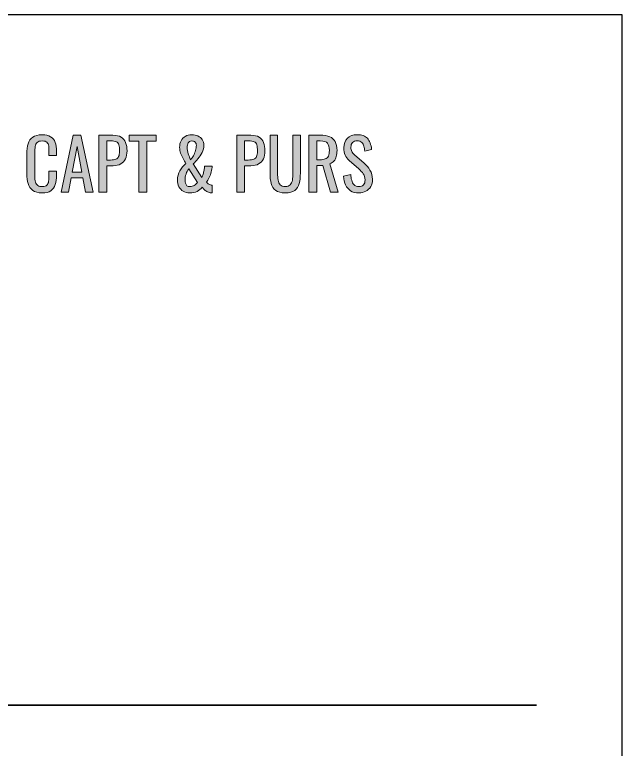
# Model space of a CAD drawing. Header units: inches. Extents: x 145 to 467, y 0 to 792.
# Drawn here: x 380.6 to 466.9, y 687.7 to 792.1 of the extents above; entities that cross this region are included whole.
import ezdxf

# ---------------------------------------------------------------- set-up
doc = ezdxf.new("R2010")
doc.units = ezdxf.units.IN
doc.header["$MEASUREMENT"] = 0
doc.layers.add('EVAC_Holes v5_0', color=7, linetype='Continuous')

# ---------------------------------------------------------------- blocks, each defined once
blk = doc.blocks.new('block 2')
at = {"layer": 'EVAC_Holes v5_0', "color": 7, "lineweight": 25}
blk.add_lwpolyline([(466.86, -0.08), (466.86, 792.08)], dxfattribs=at)
blk = doc.blocks.new('block 29')
at = {"layer": 'EVAC_Holes v5_0', "color": 7, "lineweight": 25}
blk.add_lwpolyline([(466.86, 792.08), (145.14, 792.08)], dxfattribs=at)
blk = doc.blocks.new('block 164')
at = {"layer": 'EVAC_Holes v5_0'}
h = blk.add_hatch(color=7, dxfattribs=at)
h.dxf.hatch_style = 2
edge = h.paths.add_edge_path()
edge.add_spline(control_points=[(384.52, 766.77), (383.95, 766.77), (383.5, 766.89), (383.19, 767.13), (382.87, 767.37), (382.65, 767.69), (382.53, 768.1), (382.4, 768.5), (382.34, 768.96), (382.34, 769.46), (382.34, 769.46), (382.34, 772.32), (382.34, 772.32), (382.34, 772.86), (382.4, 773.34), (382.53, 773.75), (382.65, 774.15), (382.87, 774.47), (383.19, 774.69), (383.5, 774.91), (383.95, 775.03), (384.52, 775.03), (385.03, 775.03), (385.43, 774.93), (385.73, 774.75), (386.02, 774.56), (386.24, 774.29), (386.37, 773.95), (386.5, 773.6), (386.56, 773.18), (386.56, 772.7), (386.56, 772.7), (386.56, 772.06), (386.56, 772.06), (386.56, 772.06), (385.49, 772.06), (385.49, 772.06), (385.49, 772.06), (385.49, 772.63), (385.49, 772.63), (385.49, 772.93), (385.48, 773.19), (385.45, 773.42), (385.42, 773.65), (385.33, 773.83), (385.2, 773.96), (385.07, 774.08), (384.84, 774.15), (384.53, 774.15), (384.21, 774.15), (383.98, 774.08), (383.83, 773.94), (383.68, 773.8), (383.59, 773.61), (383.55, 773.36), (383.5, 773.11), (383.48, 772.82), (383.48, 772.49), (383.48, 772.49), (383.48, 769.28), (383.48, 769.28), (383.48, 768.87), (383.51, 768.55), (383.58, 768.31), (383.65, 768.07), (383.76, 767.91), (383.91, 767.81), (384.06, 767.71), (384.27, 767.66), (384.53, 767.66), (384.84, 767.66), (385.06, 767.72), (385.19, 767.86), (385.32, 768), (385.41, 768.19), (385.44, 768.43), (385.47, 768.67), (385.49, 768.95), (385.49, 769.27), (385.49, 769.27), (385.49, 769.87), (385.49, 769.87), (385.49, 769.87), (386.56, 769.87), (386.56, 769.87), (386.56, 769.87), (386.56, 769.27), (386.56, 769.27), (386.56, 768.77), (386.5, 768.34), (386.38, 767.96), (386.26, 767.58), (386.05, 767.29), (385.76, 767.08), (385.47, 766.87), (385.05, 766.77), (384.52, 766.77)], knot_values=[0, 0, 0, 0, 1, 1, 1, 2, 2, 2, 3, 3, 3, 4, 4, 4, 5, 5, 5, 6, 6, 6, 7, 7, 7, 8, 8, 8, 9, 9, 9, 10, 10, 10, 11, 11, 11, 12, 12, 12, 13, 13, 13, 14, 14, 14, 15, 15, 15, 16, 16, 16, 17, 17, 17, 18, 18, 18, 19, 19, 19, 20, 20, 20, 21, 21, 21, 22, 22, 22, 23, 23, 23, 24, 24, 24, 25, 25, 25, 26, 26, 26, 27, 27, 27, 28, 28, 28, 29, 29, 29, 30, 30, 30, 31, 31, 31, 32, 32, 32, 32], degree=3, periodic=0)
h = blk.add_hatch(color=7, dxfattribs=at)
h.dxf.hatch_style = 2
h.paths.add_polyline_path([(387.2, 766.86), (388.92, 774.96), (390.01, 774.96), (391.74, 766.86), (390.67, 766.86), (390.3, 768.9), (388.65, 768.9), (388.26, 766.86)])
h.paths.add_polyline_path([(388.8, 769.71), (390.15, 769.71), (389.47, 773.36)])
h = blk.add_hatch(color=7, dxfattribs=at)
h.dxf.hatch_style = 2
edge = h.paths.add_edge_path()
edge.add_spline(control_points=[(392.56, 766.86), (392.56, 766.86), (392.56, 774.96), (392.56, 774.96), (392.56, 774.96), (394.57, 774.96), (394.57, 774.96), (395.06, 774.96), (395.45, 774.87), (395.74, 774.69), (396.03, 774.51), (396.24, 774.26), (396.37, 773.93), (396.5, 773.59), (396.57, 773.19), (396.57, 772.72), (396.57, 772.29), (396.5, 771.92), (396.35, 771.61), (396.2, 771.29), (395.97, 771.05), (395.68, 770.88), (395.39, 770.71), (395.02, 770.63), (394.58, 770.63), (394.58, 770.63), (393.69, 770.63), (393.69, 770.63), (393.69, 770.63), (393.69, 766.86), (393.69, 766.86), (393.69, 766.86), (392.56, 766.86), (392.56, 766.86)], knot_values=[0, 0, 0, 0, 1, 1, 1, 2, 2, 2, 3, 3, 3, 4, 4, 4, 5, 5, 5, 6, 6, 6, 7, 7, 7, 8, 8, 8, 9, 9, 9, 10, 10, 10, 11, 11, 11, 11], degree=3, periodic=0)
edge = h.paths.add_edge_path()
edge.add_spline(control_points=[(393.69, 771.44), (393.69, 771.44), (394.21, 771.44), (394.21, 771.44), (394.54, 771.44), (394.79, 771.47), (394.98, 771.55), (395.17, 771.62), (395.3, 771.75), (395.38, 771.93), (395.46, 772.11), (395.5, 772.37), (395.5, 772.71), (395.5, 773.09), (395.47, 773.39), (395.42, 773.6), (395.36, 773.8), (395.24, 773.95), (395.06, 774.03), (394.88, 774.11), (394.6, 774.15), (394.22, 774.15), (394.22, 774.15), (393.69, 774.15), (393.69, 774.15), (393.69, 774.15), (393.69, 771.44), (393.69, 771.44)], knot_values=[0, 0, 0, 0, 1, 1, 1, 2, 2, 2, 3, 3, 3, 4, 4, 4, 5, 5, 5, 6, 6, 6, 7, 7, 7, 8, 8, 8, 9, 9, 9, 9], degree=3, periodic=0)
h = blk.add_hatch(color=7, dxfattribs=at)
h.dxf.hatch_style = 2
h.paths.add_polyline_path([(398.25, 766.86), (398.25, 774.12), (396.88, 774.12), (396.88, 774.96), (400.71, 774.96), (400.71, 774.12), (399.38, 774.12), (399.38, 766.86)])
h = blk.add_hatch(color=7, dxfattribs=at)
h.dxf.hatch_style = 2
edge = h.paths.add_edge_path()
edge.add_spline(control_points=[(405.48, 766.77), (405.11, 766.77), (404.8, 766.84), (404.54, 767), (404.27, 767.16), (404.07, 767.37), (403.94, 767.65), (403.8, 767.92), (403.73, 768.23), (403.73, 768.59), (403.73, 769.1), (403.84, 769.54), (404.08, 769.92), (404.3, 770.3), (404.58, 770.63), (404.91, 770.93), (404.79, 771.17), (404.66, 771.41), (404.53, 771.65), (404.39, 771.89), (404.27, 772.15), (404.17, 772.41), (404.08, 772.67), (404.03, 772.95), (404.03, 773.24), (404.03, 773.6), (404.1, 773.91), (404.24, 774.18), (404.38, 774.44), (404.58, 774.65), (404.84, 774.8), (405.1, 774.95), (405.41, 775.03), (405.76, 775.03), (406.09, 775.03), (406.38, 774.97), (406.63, 774.85), (406.89, 774.73), (407.1, 774.55), (407.25, 774.33), (407.4, 774.11), (407.48, 773.84), (407.48, 773.53), (407.48, 773.17), (407.4, 772.83), (407.24, 772.51), (407.07, 772.19), (406.87, 771.89), (406.64, 771.61), (406.41, 771.33), (406.18, 771.09), (405.96, 770.88), (405.96, 770.88), (407.18, 768.96), (407.18, 768.96), (407.25, 769.1), (407.32, 769.25), (407.37, 769.43), (407.42, 769.61), (407.46, 769.8), (407.5, 770), (407.53, 770.2), (407.56, 770.39), (407.58, 770.58), (407.58, 770.58), (408.64, 770.58), (408.64, 770.58), (408.64, 770.32), (408.6, 770.04), (408.53, 769.76), (408.45, 769.47), (408.35, 769.2), (408.23, 768.94), (408.11, 768.68), (407.99, 768.47), (407.86, 768.29), (407.95, 768.18), (408.06, 768.08), (408.2, 768), (408.34, 767.92), (408.49, 767.88), (408.65, 767.88), (408.65, 767.88), (408.65, 766.78), (408.65, 766.78), (408.62, 766.78), (408.6, 766.78), (408.58, 766.78), (408.55, 766.78), (408.53, 766.78), (408.51, 766.78), (408.32, 766.78), (408.14, 766.83), (407.99, 766.91), (407.84, 766.99), (407.7, 767.1), (407.58, 767.22), (407.45, 767.34), (407.33, 767.45), (407.22, 767.56), (407.04, 767.33), (406.8, 767.14), (406.52, 766.99), (406.23, 766.84), (405.88, 766.77), (405.48, 766.77)], knot_values=[0, 0, 0, 0, 1, 1, 1, 2, 2, 2, 3, 3, 3, 4, 4, 4, 5, 5, 5, 6, 6, 6, 7, 7, 7, 8, 8, 8, 9, 9, 9, 10, 10, 10, 11, 11, 11, 12, 12, 12, 13, 13, 13, 14, 14, 14, 15, 15, 15, 16, 16, 16, 17, 17, 17, 18, 18, 18, 19, 19, 19, 20, 20, 20, 21, 21, 21, 22, 22, 22, 23, 23, 23, 24, 24, 24, 25, 25, 25, 26, 26, 26, 27, 27, 27, 28, 28, 28, 29, 29, 29, 30, 30, 30, 31, 31, 31, 32, 32, 32, 33, 33, 33, 34, 34, 34, 35, 35, 35, 35], degree=3, periodic=0)
edge = h.paths.add_edge_path()
edge.add_spline(control_points=[(405.48, 767.66), (405.73, 767.66), (405.95, 767.72), (406.12, 767.84), (406.29, 767.96), (406.44, 768.1), (406.57, 768.26), (406.57, 768.26), (405.33, 770.17), (405.33, 770.17), (405.17, 769.96), (405.04, 769.72), (404.95, 769.44), (404.85, 769.16), (404.8, 768.88), (404.8, 768.59), (404.8, 768.43), (404.82, 768.28), (404.86, 768.14), (404.9, 768), (404.97, 767.88), (405.07, 767.79), (405.17, 767.7), (405.31, 767.66), (405.48, 767.66)], knot_values=[0, 0, 0, 0, 1, 1, 1, 2, 2, 2, 3, 3, 3, 4, 4, 4, 5, 5, 5, 6, 6, 6, 7, 7, 7, 8, 8, 8, 8], degree=3, periodic=0)
edge = h.paths.add_edge_path()
edge.add_spline(control_points=[(405.59, 771.46), (405.73, 771.62), (405.86, 771.82), (405.99, 772.05), (406.11, 772.27), (406.21, 772.51), (406.29, 772.77), (406.37, 773.03), (406.41, 773.28), (406.41, 773.53), (406.41, 773.72), (406.35, 773.87), (406.23, 773.98), (406.11, 774.09), (405.95, 774.15), (405.76, 774.15), (405.52, 774.15), (405.35, 774.05), (405.25, 773.87), (405.15, 773.68), (405.1, 773.47), (405.1, 773.24), (405.1, 772.93), (405.15, 772.62), (405.25, 772.32), (405.36, 772.02), (405.47, 771.73), (405.59, 771.46)], knot_values=[0, 0, 0, 0, 1, 1, 1, 2, 2, 2, 3, 3, 3, 4, 4, 4, 5, 5, 5, 6, 6, 6, 7, 7, 7, 8, 8, 8, 9, 9, 9, 9], degree=3, periodic=0)
h = blk.add_hatch(color=7, dxfattribs=at)
h.dxf.hatch_style = 2
edge = h.paths.add_edge_path()
edge.add_spline(control_points=[(412.13, 766.86), (412.13, 766.86), (412.13, 774.96), (412.13, 774.96), (412.13, 774.96), (414.14, 774.96), (414.14, 774.96), (414.63, 774.96), (415.02, 774.87), (415.31, 774.69), (415.6, 774.51), (415.81, 774.26), (415.94, 773.93), (416.07, 773.59), (416.14, 773.19), (416.14, 772.72), (416.14, 772.29), (416.07, 771.92), (415.92, 771.61), (415.77, 771.29), (415.54, 771.05), (415.25, 770.88), (414.96, 770.71), (414.59, 770.63), (414.15, 770.63), (414.15, 770.63), (413.26, 770.63), (413.26, 770.63), (413.26, 770.63), (413.26, 766.86), (413.26, 766.86), (413.26, 766.86), (412.13, 766.86), (412.13, 766.86)], knot_values=[0, 0, 0, 0, 1, 1, 1, 2, 2, 2, 3, 3, 3, 4, 4, 4, 5, 5, 5, 6, 6, 6, 7, 7, 7, 8, 8, 8, 9, 9, 9, 10, 10, 10, 11, 11, 11, 11], degree=3, periodic=0)
edge = h.paths.add_edge_path()
edge.add_spline(control_points=[(413.26, 771.44), (413.26, 771.44), (413.78, 771.44), (413.78, 771.44), (414.11, 771.44), (414.36, 771.47), (414.55, 771.55), (414.74, 771.62), (414.87, 771.75), (414.95, 771.93), (415.03, 772.11), (415.07, 772.37), (415.07, 772.71), (415.07, 773.09), (415.04, 773.39), (414.99, 773.6), (414.93, 773.8), (414.81, 773.95), (414.63, 774.03), (414.45, 774.11), (414.17, 774.15), (413.79, 774.15), (413.79, 774.15), (413.26, 774.15), (413.26, 774.15), (413.26, 774.15), (413.26, 771.44), (413.26, 771.44)], knot_values=[0, 0, 0, 0, 1, 1, 1, 2, 2, 2, 3, 3, 3, 4, 4, 4, 5, 5, 5, 6, 6, 6, 7, 7, 7, 8, 8, 8, 9, 9, 9, 9], degree=3, periodic=0)
h = blk.add_hatch(color=7, dxfattribs=at)
h.dxf.hatch_style = 2
edge = h.paths.add_edge_path()
edge.add_spline(control_points=[(419.02, 766.77), (418.43, 766.77), (417.98, 766.88), (417.67, 767.12), (417.36, 767.35), (417.14, 767.68), (417.03, 768.1), (416.92, 768.52), (416.86, 769.02), (416.86, 769.59), (416.86, 769.59), (416.86, 774.96), (416.86, 774.96), (416.86, 774.96), (417.94, 774.96), (417.94, 774.96), (417.94, 774.96), (417.94, 769.54), (417.94, 769.54), (417.94, 769.19), (417.96, 768.87), (418.01, 768.59), (418.06, 768.3), (418.16, 768.07), (418.31, 767.91), (418.47, 767.74), (418.71, 767.66), (419.02, 767.66), (419.34, 767.66), (419.58, 767.74), (419.73, 767.91), (419.88, 768.07), (419.98, 768.3), (420.03, 768.59), (420.08, 768.87), (420.1, 769.19), (420.1, 769.54), (420.1, 769.54), (420.1, 774.96), (420.1, 774.96), (420.1, 774.96), (421.17, 774.96), (421.17, 774.96), (421.17, 774.96), (421.17, 769.59), (421.17, 769.59), (421.17, 769.02), (421.11, 768.52), (421, 768.1), (420.89, 767.68), (420.67, 767.35), (420.37, 767.12), (420.05, 766.88), (419.61, 766.77), (419.02, 766.77)], knot_values=[0, 0, 0, 0, 1, 1, 1, 2, 2, 2, 3, 3, 3, 4, 4, 4, 5, 5, 5, 6, 6, 6, 7, 7, 7, 8, 8, 8, 9, 9, 9, 10, 10, 10, 11, 11, 11, 12, 12, 12, 13, 13, 13, 14, 14, 14, 15, 15, 15, 16, 16, 16, 17, 17, 17, 18, 18, 18, 18], degree=3, periodic=0)
h = blk.add_hatch(color=7, dxfattribs=at)
h.dxf.hatch_style = 2
edge = h.paths.add_edge_path()
edge.add_spline(control_points=[(422.36, 766.86), (422.36, 766.86), (422.36, 774.96), (422.36, 774.96), (422.36, 774.96), (423.99, 774.96), (423.99, 774.96), (424.53, 774.96), (424.98, 774.88), (425.33, 774.74), (425.68, 774.6), (425.94, 774.37), (426.11, 774.05), (426.28, 773.73), (426.37, 773.32), (426.37, 772.81), (426.37, 772.49), (426.34, 772.21), (426.27, 771.95), (426.2, 771.69), (426.1, 771.48), (425.95, 771.3), (425.8, 771.12), (425.61, 771), (425.37, 770.92), (425.37, 770.92), (426.52, 766.86), (426.52, 766.86), (426.52, 766.86), (425.43, 766.86), (425.43, 766.86), (425.43, 766.86), (424.37, 770.66), (424.37, 770.66), (424.37, 770.66), (423.49, 770.66), (423.49, 770.66), (423.49, 770.66), (423.49, 766.86), (423.49, 766.86), (423.49, 766.86), (422.36, 766.86), (422.36, 766.86)], knot_values=[0, 0, 0, 0, 1, 1, 1, 2, 2, 2, 3, 3, 3, 4, 4, 4, 5, 5, 5, 6, 6, 6, 7, 7, 7, 8, 8, 8, 9, 9, 9, 10, 10, 10, 11, 11, 11, 12, 12, 12, 13, 13, 13, 14, 14, 14, 14], degree=3, periodic=0)
edge = h.paths.add_edge_path()
edge.add_spline(control_points=[(423.49, 771.47), (423.49, 771.47), (423.92, 771.47), (423.92, 771.47), (424.24, 771.47), (424.5, 771.51), (424.7, 771.59), (424.9, 771.67), (425.05, 771.8), (425.14, 772), (425.23, 772.19), (425.28, 772.46), (425.28, 772.81), (425.28, 773.28), (425.19, 773.62), (425.02, 773.83), (424.85, 774.04), (424.5, 774.15), (423.99, 774.15), (423.99, 774.15), (423.49, 774.15), (423.49, 774.15), (423.49, 774.15), (423.49, 771.47), (423.49, 771.47)], knot_values=[0, 0, 0, 0, 1, 1, 1, 2, 2, 2, 3, 3, 3, 4, 4, 4, 5, 5, 5, 6, 6, 6, 7, 7, 7, 8, 8, 8, 8], degree=3, periodic=0)
h = blk.add_hatch(color=7, dxfattribs=at)
h.dxf.hatch_style = 2
edge = h.paths.add_edge_path()
edge.add_spline(control_points=[(429.46, 766.77), (428.99, 766.77), (428.6, 766.87), (428.29, 767.07), (427.99, 767.27), (427.75, 767.54), (427.59, 767.9), (427.43, 768.25), (427.34, 768.66), (427.31, 769.13), (427.31, 769.13), (428.31, 769.4), (428.31, 769.4), (428.33, 769.11), (428.38, 768.83), (428.45, 768.57), (428.51, 768.3), (428.63, 768.08), (428.79, 767.91), (428.95, 767.74), (429.17, 767.66), (429.46, 767.66), (429.75, 767.66), (429.97, 767.74), (430.12, 767.9), (430.28, 768.06), (430.35, 768.3), (430.35, 768.61), (430.35, 768.97), (430.27, 769.27), (430.1, 769.49), (429.93, 769.71), (429.72, 769.94), (429.47, 770.17), (429.47, 770.17), (428.11, 771.37), (428.11, 771.37), (427.84, 771.6), (427.65, 771.85), (427.52, 772.13), (427.39, 772.41), (427.33, 772.75), (427.33, 773.16), (427.33, 773.75), (427.5, 774.21), (427.84, 774.54), (428.18, 774.86), (428.64, 775.03), (429.23, 775.03), (429.55, 775.03), (429.83, 774.98), (430.08, 774.9), (430.32, 774.82), (430.52, 774.69), (430.68, 774.52), (430.85, 774.34), (430.98, 774.12), (431.08, 773.86), (431.17, 773.6), (431.24, 773.29), (431.27, 772.94), (431.27, 772.94), (430.31, 772.68), (430.31, 772.68), (430.29, 772.94), (430.25, 773.19), (430.19, 773.41), (430.13, 773.63), (430.03, 773.81), (429.88, 773.95), (429.72, 774.09), (429.51, 774.16), (429.23, 774.16), (428.95, 774.16), (428.73, 774.08), (428.58, 773.93), (428.42, 773.78), (428.34, 773.56), (428.34, 773.27), (428.34, 773.02), (428.38, 772.82), (428.46, 772.66), (428.55, 772.5), (428.68, 772.33), (428.87, 772.17), (428.87, 772.17), (430.24, 770.97), (430.24, 770.97), (430.55, 770.7), (430.82, 770.38), (431.05, 770.01), (431.28, 769.64), (431.4, 769.2), (431.4, 768.7), (431.4, 768.3), (431.32, 767.95), (431.15, 767.66), (430.98, 767.37), (430.75, 767.15), (430.46, 767), (430.17, 766.84), (429.84, 766.77), (429.46, 766.77)], knot_values=[0, 0, 0, 0, 1, 1, 1, 2, 2, 2, 3, 3, 3, 4, 4, 4, 5, 5, 5, 6, 6, 6, 7, 7, 7, 8, 8, 8, 9, 9, 9, 10, 10, 10, 11, 11, 11, 12, 12, 12, 13, 13, 13, 14, 14, 14, 15, 15, 15, 16, 16, 16, 17, 17, 17, 18, 18, 18, 19, 19, 19, 20, 20, 20, 21, 21, 21, 22, 22, 22, 23, 23, 23, 24, 24, 24, 25, 25, 25, 26, 26, 26, 27, 27, 27, 28, 28, 28, 29, 29, 29, 30, 30, 30, 31, 31, 31, 32, 32, 32, 33, 33, 33, 34, 34, 34, 34], degree=3, periodic=0)
at = {"layer": 'EVAC_Holes v5_0', "lineweight": 0}
for points in [[(387.2, 766.86), (388.92, 774.96), (390.01, 774.96), (391.74, 766.86), (390.67, 766.86), (390.3, 768.9), (388.65, 768.9), (388.26, 766.86), (387.2, 766.86)], [(398.25, 766.86), (398.25, 774.12), (396.88, 774.12), (396.88, 774.96), (400.71, 774.96), (400.71, 774.12), (399.38, 774.12), (399.38, 766.86), (398.25, 766.86)], [(388.8, 769.71), (390.15, 769.71), (389.47, 773.36), (388.8, 769.71)]]:
    blk.add_lwpolyline(points, dxfattribs=at)
for points, knots in [([(384.52, 766.77), (383.95, 766.77), (383.5, 766.89), (383.19, 767.13), (382.87, 767.37), (382.65, 767.69), (382.53, 768.1), (382.4, 768.5), (382.34, 768.96), (382.34, 769.46), (382.34, 769.46), (382.34, 772.32), (382.34, 772.32), (382.34, 772.86), (382.4, 773.34), (382.53, 773.75), (382.65, 774.15), (382.87, 774.47), (383.19, 774.69), (383.5, 774.91), (383.95, 775.03), (384.52, 775.03), (385.03, 775.03), (385.43, 774.93), (385.73, 774.75), (386.02, 774.56), (386.24, 774.29), (386.37, 773.95), (386.5, 773.6), (386.56, 773.18), (386.56, 772.7), (386.56, 772.7), (386.56, 772.06), (386.56, 772.06), (386.56, 772.06), (385.49, 772.06), (385.49, 772.06), (385.49, 772.06), (385.49, 772.63), (385.49, 772.63), (385.49, 772.93), (385.48, 773.19), (385.45, 773.42), (385.42, 773.65), (385.33, 773.83), (385.2, 773.96), (385.07, 774.08), (384.84, 774.15), (384.53, 774.15), (384.21, 774.15), (383.98, 774.08), (383.83, 773.94), (383.68, 773.8), (383.59, 773.61), (383.55, 773.36), (383.5, 773.11), (383.48, 772.82), (383.48, 772.49), (383.48, 772.49), (383.48, 769.28), (383.48, 769.28), (383.48, 768.87), (383.51, 768.55), (383.58, 768.31), (383.65, 768.07), (383.76, 767.91), (383.91, 767.81), (384.06, 767.71), (384.27, 767.66), (384.53, 767.66), (384.84, 767.66), (385.06, 767.72), (385.19, 767.86), (385.32, 768), (385.41, 768.19), (385.44, 768.43), (385.47, 768.67), (385.49, 768.95), (385.49, 769.27), (385.49, 769.27), (385.49, 769.87), (385.49, 769.87), (385.49, 769.87), (386.56, 769.87), (386.56, 769.87), (386.56, 769.87), (386.56, 769.27), (386.56, 769.27), (386.56, 768.77), (386.5, 768.34), (386.38, 767.96), (386.26, 767.58), (386.05, 767.29), (385.76, 767.08), (385.47, 766.87), (385.05, 766.77), (384.52, 766.77)], [0, 0, 0, 0, 1, 1, 1, 2, 2, 2, 3, 3, 3, 4, 4, 4, 5, 5, 5, 6, 6, 6, 7, 7, 7, 8, 8, 8, 9, 9, 9, 10, 10, 10, 11, 11, 11, 12, 12, 12, 13, 13, 13, 14, 14, 14, 15, 15, 15, 16, 16, 16, 17, 17, 17, 18, 18, 18, 19, 19, 19, 20, 20, 20, 21, 21, 21, 22, 22, 22, 23, 23, 23, 24, 24, 24, 25, 25, 25, 26, 26, 26, 27, 27, 27, 28, 28, 28, 29, 29, 29, 30, 30, 30, 31, 31, 31, 32, 32, 32, 32]), ([(392.56, 766.86), (392.56, 766.86), (392.56, 774.96), (392.56, 774.96), (392.56, 774.96), (394.57, 774.96), (394.57, 774.96), (395.06, 774.96), (395.45, 774.87), (395.74, 774.69), (396.03, 774.51), (396.24, 774.26), (396.37, 773.93), (396.5, 773.59), (396.57, 773.19), (396.57, 772.72), (396.57, 772.29), (396.5, 771.92), (396.35, 771.61), (396.2, 771.29), (395.97, 771.05), (395.68, 770.88), (395.39, 770.71), (395.02, 770.63), (394.58, 770.63), (394.58, 770.63), (393.69, 770.63), (393.69, 770.63), (393.69, 770.63), (393.69, 766.86), (393.69, 766.86), (393.69, 766.86), (392.56, 766.86), (392.56, 766.86)], [0, 0, 0, 0, 1, 1, 1, 2, 2, 2, 3, 3, 3, 4, 4, 4, 5, 5, 5, 6, 6, 6, 7, 7, 7, 8, 8, 8, 9, 9, 9, 10, 10, 10, 11, 11, 11, 11]), ([(405.48, 766.77), (405.11, 766.77), (404.8, 766.84), (404.54, 767), (404.27, 767.16), (404.07, 767.37), (403.94, 767.65), (403.8, 767.92), (403.73, 768.23), (403.73, 768.59), (403.73, 769.1), (403.84, 769.54), (404.08, 769.92), (404.3, 770.3), (404.58, 770.63), (404.91, 770.93), (404.79, 771.17), (404.66, 771.41), (404.53, 771.65), (404.39, 771.89), (404.27, 772.15), (404.17, 772.41), (404.08, 772.67), (404.03, 772.95), (404.03, 773.24), (404.03, 773.6), (404.1, 773.91), (404.24, 774.18), (404.38, 774.44), (404.58, 774.65), (404.84, 774.8), (405.1, 774.95), (405.41, 775.03), (405.76, 775.03), (406.09, 775.03), (406.38, 774.97), (406.63, 774.85), (406.89, 774.73), (407.1, 774.55), (407.25, 774.33), (407.4, 774.11), (407.48, 773.84), (407.48, 773.53), (407.48, 773.17), (407.4, 772.83), (407.24, 772.51), (407.07, 772.19), (406.87, 771.89), (406.64, 771.61), (406.41, 771.33), (406.18, 771.09), (405.96, 770.88), (405.96, 770.88), (407.18, 768.96), (407.18, 768.96), (407.25, 769.1), (407.32, 769.25), (407.37, 769.43), (407.42, 769.61), (407.46, 769.8), (407.5, 770), (407.53, 770.2), (407.56, 770.39), (407.58, 770.58), (407.58, 770.58), (408.64, 770.58), (408.64, 770.58), (408.64, 770.32), (408.6, 770.04), (408.53, 769.76), (408.45, 769.47), (408.35, 769.2), (408.23, 768.94), (408.11, 768.68), (407.99, 768.47), (407.86, 768.29), (407.95, 768.18), (408.06, 768.08), (408.2, 768), (408.34, 767.92), (408.49, 767.88), (408.65, 767.88), (408.65, 767.88), (408.65, 766.78), (408.65, 766.78), (408.62, 766.78), (408.6, 766.78), (408.58, 766.78), (408.55, 766.78), (408.53, 766.78), (408.51, 766.78), (408.32, 766.78), (408.14, 766.83), (407.99, 766.91), (407.84, 766.99), (407.7, 767.1), (407.58, 767.22), (407.45, 767.34), (407.33, 767.45), (407.22, 767.56), (407.04, 767.33), (406.8, 767.14), (406.52, 766.99), (406.23, 766.84), (405.88, 766.77), (405.48, 766.77)], [0, 0, 0, 0, 1, 1, 1, 2, 2, 2, 3, 3, 3, 4, 4, 4, 5, 5, 5, 6, 6, 6, 7, 7, 7, 8, 8, 8, 9, 9, 9, 10, 10, 10, 11, 11, 11, 12, 12, 12, 13, 13, 13, 14, 14, 14, 15, 15, 15, 16, 16, 16, 17, 17, 17, 18, 18, 18, 19, 19, 19, 20, 20, 20, 21, 21, 21, 22, 22, 22, 23, 23, 23, 24, 24, 24, 25, 25, 25, 26, 26, 26, 27, 27, 27, 28, 28, 28, 29, 29, 29, 30, 30, 30, 31, 31, 31, 32, 32, 32, 33, 33, 33, 34, 34, 34, 35, 35, 35, 35]), ([(412.13, 766.86), (412.13, 766.86), (412.13, 774.96), (412.13, 774.96), (412.13, 774.96), (414.14, 774.96), (414.14, 774.96), (414.63, 774.96), (415.02, 774.87), (415.31, 774.69), (415.6, 774.51), (415.81, 774.26), (415.94, 773.93), (416.07, 773.59), (416.14, 773.19), (416.14, 772.72), (416.14, 772.29), (416.07, 771.92), (415.92, 771.61), (415.77, 771.29), (415.54, 771.05), (415.25, 770.88), (414.96, 770.71), (414.59, 770.63), (414.15, 770.63), (414.15, 770.63), (413.26, 770.63), (413.26, 770.63), (413.26, 770.63), (413.26, 766.86), (413.26, 766.86), (413.26, 766.86), (412.13, 766.86), (412.13, 766.86)], [0, 0, 0, 0, 1, 1, 1, 2, 2, 2, 3, 3, 3, 4, 4, 4, 5, 5, 5, 6, 6, 6, 7, 7, 7, 8, 8, 8, 9, 9, 9, 10, 10, 10, 11, 11, 11, 11]), ([(419.02, 766.77), (418.43, 766.77), (417.98, 766.88), (417.67, 767.12), (417.36, 767.35), (417.14, 767.68), (417.03, 768.1), (416.92, 768.52), (416.86, 769.02), (416.86, 769.59), (416.86, 769.59), (416.86, 774.96), (416.86, 774.96), (416.86, 774.96), (417.94, 774.96), (417.94, 774.96), (417.94, 774.96), (417.94, 769.54), (417.94, 769.54), (417.94, 769.19), (417.96, 768.87), (418.01, 768.59), (418.06, 768.3), (418.16, 768.07), (418.31, 767.91), (418.47, 767.74), (418.71, 767.66), (419.02, 767.66), (419.34, 767.66), (419.58, 767.74), (419.73, 767.91), (419.88, 768.07), (419.98, 768.3), (420.03, 768.59), (420.08, 768.87), (420.1, 769.19), (420.1, 769.54), (420.1, 769.54), (420.1, 774.96), (420.1, 774.96), (420.1, 774.96), (421.17, 774.96), (421.17, 774.96), (421.17, 774.96), (421.17, 769.59), (421.17, 769.59), (421.17, 769.02), (421.11, 768.52), (421, 768.1), (420.89, 767.68), (420.67, 767.35), (420.37, 767.12), (420.05, 766.88), (419.61, 766.77), (419.02, 766.77)], [0, 0, 0, 0, 1, 1, 1, 2, 2, 2, 3, 3, 3, 4, 4, 4, 5, 5, 5, 6, 6, 6, 7, 7, 7, 8, 8, 8, 9, 9, 9, 10, 10, 10, 11, 11, 11, 12, 12, 12, 13, 13, 13, 14, 14, 14, 15, 15, 15, 16, 16, 16, 17, 17, 17, 18, 18, 18, 18]), ([(422.36, 766.86), (422.36, 766.86), (422.36, 774.96), (422.36, 774.96), (422.36, 774.96), (423.99, 774.96), (423.99, 774.96), (424.53, 774.96), (424.98, 774.88), (425.33, 774.74), (425.68, 774.6), (425.94, 774.37), (426.11, 774.05), (426.28, 773.73), (426.37, 773.32), (426.37, 772.81), (426.37, 772.49), (426.34, 772.21), (426.27, 771.95), (426.2, 771.69), (426.1, 771.48), (425.95, 771.3), (425.8, 771.12), (425.61, 771), (425.37, 770.92), (425.37, 770.92), (426.52, 766.86), (426.52, 766.86), (426.52, 766.86), (425.43, 766.86), (425.43, 766.86), (425.43, 766.86), (424.37, 770.66), (424.37, 770.66), (424.37, 770.66), (423.49, 770.66), (423.49, 770.66), (423.49, 770.66), (423.49, 766.86), (423.49, 766.86), (423.49, 766.86), (422.36, 766.86), (422.36, 766.86)], [0, 0, 0, 0, 1, 1, 1, 2, 2, 2, 3, 3, 3, 4, 4, 4, 5, 5, 5, 6, 6, 6, 7, 7, 7, 8, 8, 8, 9, 9, 9, 10, 10, 10, 11, 11, 11, 12, 12, 12, 13, 13, 13, 14, 14, 14, 14]), ([(429.46, 766.77), (428.99, 766.77), (428.6, 766.87), (428.29, 767.07), (427.99, 767.27), (427.75, 767.54), (427.59, 767.9), (427.43, 768.25), (427.34, 768.66), (427.31, 769.13), (427.31, 769.13), (428.31, 769.4), (428.31, 769.4), (428.33, 769.11), (428.38, 768.83), (428.45, 768.57), (428.51, 768.3), (428.63, 768.08), (428.79, 767.91), (428.95, 767.74), (429.17, 767.66), (429.46, 767.66), (429.75, 767.66), (429.97, 767.74), (430.12, 767.9), (430.28, 768.06), (430.35, 768.3), (430.35, 768.61), (430.35, 768.97), (430.27, 769.27), (430.1, 769.49), (429.93, 769.71), (429.72, 769.94), (429.47, 770.17), (429.47, 770.17), (428.11, 771.37), (428.11, 771.37), (427.84, 771.6), (427.65, 771.85), (427.52, 772.13), (427.39, 772.41), (427.33, 772.75), (427.33, 773.16), (427.33, 773.75), (427.5, 774.21), (427.84, 774.54), (428.18, 774.86), (428.64, 775.03), (429.23, 775.03), (429.55, 775.03), (429.83, 774.98), (430.08, 774.9), (430.32, 774.82), (430.52, 774.69), (430.68, 774.52), (430.85, 774.34), (430.98, 774.12), (431.08, 773.86), (431.17, 773.6), (431.24, 773.29), (431.27, 772.94), (431.27, 772.94), (430.31, 772.68), (430.31, 772.68), (430.29, 772.94), (430.25, 773.19), (430.19, 773.41), (430.13, 773.63), (430.03, 773.81), (429.88, 773.95), (429.72, 774.09), (429.51, 774.16), (429.23, 774.16), (428.95, 774.16), (428.73, 774.08), (428.58, 773.93), (428.42, 773.78), (428.34, 773.56), (428.34, 773.27), (428.34, 773.02), (428.38, 772.82), (428.46, 772.66), (428.55, 772.5), (428.68, 772.33), (428.87, 772.17), (428.87, 772.17), (430.24, 770.97), (430.24, 770.97), (430.55, 770.7), (430.82, 770.38), (431.05, 770.01), (431.28, 769.64), (431.4, 769.2), (431.4, 768.7), (431.4, 768.3), (431.32, 767.95), (431.15, 767.66), (430.98, 767.37), (430.75, 767.15), (430.46, 767), (430.17, 766.84), (429.84, 766.77), (429.46, 766.77)], [0, 0, 0, 0, 1, 1, 1, 2, 2, 2, 3, 3, 3, 4, 4, 4, 5, 5, 5, 6, 6, 6, 7, 7, 7, 8, 8, 8, 9, 9, 9, 10, 10, 10, 11, 11, 11, 12, 12, 12, 13, 13, 13, 14, 14, 14, 15, 15, 15, 16, 16, 16, 17, 17, 17, 18, 18, 18, 19, 19, 19, 20, 20, 20, 21, 21, 21, 22, 22, 22, 23, 23, 23, 24, 24, 24, 25, 25, 25, 26, 26, 26, 27, 27, 27, 28, 28, 28, 29, 29, 29, 30, 30, 30, 31, 31, 31, 32, 32, 32, 33, 33, 33, 34, 34, 34, 34]), ([(393.69, 771.44), (393.69, 771.44), (394.21, 771.44), (394.21, 771.44), (394.54, 771.44), (394.79, 771.47), (394.98, 771.55), (395.17, 771.62), (395.3, 771.75), (395.38, 771.93), (395.46, 772.11), (395.5, 772.37), (395.5, 772.71), (395.5, 773.09), (395.47, 773.39), (395.42, 773.6), (395.36, 773.8), (395.24, 773.95), (395.06, 774.03), (394.88, 774.11), (394.6, 774.15), (394.22, 774.15), (394.22, 774.15), (393.69, 774.15), (393.69, 774.15), (393.69, 774.15), (393.69, 771.44), (393.69, 771.44)], [0, 0, 0, 0, 1, 1, 1, 2, 2, 2, 3, 3, 3, 4, 4, 4, 5, 5, 5, 6, 6, 6, 7, 7, 7, 8, 8, 8, 9, 9, 9, 9]), ([(405.59, 771.46), (405.73, 771.62), (405.86, 771.82), (405.99, 772.05), (406.11, 772.27), (406.21, 772.51), (406.29, 772.77), (406.37, 773.03), (406.41, 773.28), (406.41, 773.53), (406.41, 773.72), (406.35, 773.87), (406.23, 773.98), (406.11, 774.09), (405.95, 774.15), (405.76, 774.15), (405.52, 774.15), (405.35, 774.05), (405.25, 773.87), (405.15, 773.68), (405.1, 773.47), (405.1, 773.24), (405.1, 772.93), (405.15, 772.62), (405.25, 772.32), (405.36, 772.02), (405.47, 771.73), (405.59, 771.46)], [0, 0, 0, 0, 1, 1, 1, 2, 2, 2, 3, 3, 3, 4, 4, 4, 5, 5, 5, 6, 6, 6, 7, 7, 7, 8, 8, 8, 9, 9, 9, 9]), ([(413.26, 771.44), (413.26, 771.44), (413.78, 771.44), (413.78, 771.44), (414.11, 771.44), (414.36, 771.47), (414.55, 771.55), (414.74, 771.62), (414.87, 771.75), (414.95, 771.93), (415.03, 772.11), (415.07, 772.37), (415.07, 772.71), (415.07, 773.09), (415.04, 773.39), (414.99, 773.6), (414.93, 773.8), (414.81, 773.95), (414.63, 774.03), (414.45, 774.11), (414.17, 774.15), (413.79, 774.15), (413.79, 774.15), (413.26, 774.15), (413.26, 774.15), (413.26, 774.15), (413.26, 771.44), (413.26, 771.44)], [0, 0, 0, 0, 1, 1, 1, 2, 2, 2, 3, 3, 3, 4, 4, 4, 5, 5, 5, 6, 6, 6, 7, 7, 7, 8, 8, 8, 9, 9, 9, 9]), ([(423.49, 771.47), (423.49, 771.47), (423.92, 771.47), (423.92, 771.47), (424.24, 771.47), (424.5, 771.51), (424.7, 771.59), (424.9, 771.67), (425.05, 771.8), (425.14, 772), (425.23, 772.19), (425.28, 772.46), (425.28, 772.81), (425.28, 773.28), (425.19, 773.62), (425.02, 773.83), (424.85, 774.04), (424.5, 774.15), (423.99, 774.15), (423.99, 774.15), (423.49, 774.15), (423.49, 774.15), (423.49, 774.15), (423.49, 771.47), (423.49, 771.47)], [0, 0, 0, 0, 1, 1, 1, 2, 2, 2, 3, 3, 3, 4, 4, 4, 5, 5, 5, 6, 6, 6, 7, 7, 7, 8, 8, 8, 8]), ([(405.48, 767.66), (405.73, 767.66), (405.95, 767.72), (406.12, 767.84), (406.29, 767.96), (406.44, 768.1), (406.57, 768.26), (406.57, 768.26), (405.33, 770.17), (405.33, 770.17), (405.17, 769.96), (405.04, 769.72), (404.95, 769.44), (404.85, 769.16), (404.8, 768.88), (404.8, 768.59), (404.8, 768.43), (404.82, 768.28), (404.86, 768.14), (404.9, 768), (404.97, 767.88), (405.07, 767.79), (405.17, 767.7), (405.31, 767.66), (405.48, 767.66)], [0, 0, 0, 0, 1, 1, 1, 2, 2, 2, 3, 3, 3, 4, 4, 4, 5, 5, 5, 6, 6, 6, 7, 7, 7, 8, 8, 8, 8])]:
    blk.add_open_spline(points, degree=3, knots=knots, dxfattribs=at)

msp = doc.modelspace()

# ---------------------------------------------------------------- linework, layer by layer
at = {"layer": 'EVAC_Holes v5_0', "color": 7, "lineweight": 35}
msp.add_lwpolyline([(454.7, 694), (156.69, 694)], dxfattribs=at)

# ---------------------------------------------------------------- block references
at = {"layer": 'EVAC_Holes v5_0'}
for name in ['block 29', 'block 2', 'block 164']:
    msp.add_blockref(name, (0, 0), dxfattribs=at)

doc.saveas('drawing.dxf')
